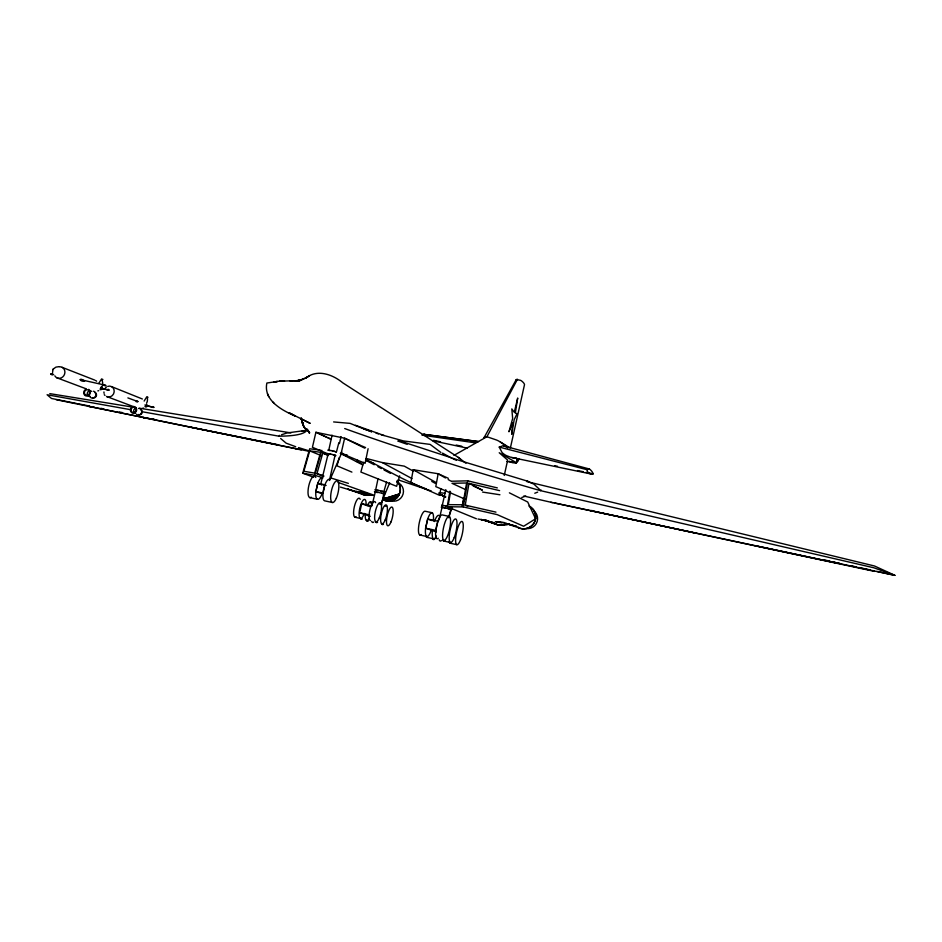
<?xml version="1.0" encoding="UTF-8"?>
<svg xmlns="http://www.w3.org/2000/svg" width="942" height="942" viewBox="0 0 942 942"><rect width="100%" height="100%" fill="white"/><g stroke="black" fill="none" stroke-linecap="round" stroke-linejoin="round"><path stroke-width="1.41" d="M484.141 437.5L516.287 379.508L520.396 380.297A10.868 1.248 12.5 0 1 521.479 380.874A139.369 15.779 13 0 1 524.506 384.666L510.47 447.58M440.797 488.639L439.69 495.398L410.865 482.563L413.208 469.717L438.148 473.744L448.333 478.3M309.73 497.6L317.442 499.272A11.033 3.532 -77.8 0 1 315.864 491.547L317.772 483.281A11.033 3.532 -77.8 0 1 322.411 477.782M419.873 534.997L426.797 536.516A12.187 3.226 -77.8 0 1 425.607 528.168L427.68 519.03A12.187 3.226 -77.8 0 1 432.154 512.742L425.242 511.259A12.175 3.262 -77.8 0 0 418.978 524.341A12.175 3.262 -77.8 0 0 421.262 534.503M476.417 518.771L447.214 506.749L449.911 491.159M450.523 491.854L448.321 504.653L462.863 504.759L466.608 482.987L451.995 483.317L465.101 489.381M462.239 506.007L463.676 497.694M447.214 506.749L463.264 506.914L467.75 480.832L497.317 487.897M467.703 506.254L465.242 505.136L468.986 483.352L499.613 490.641M368.098 448.71L365.119 463.299L357.595 460.202M506.89 461.392L516.298 463.323L516.428 462.71L499.225 452.749L507.679 460.108L504.253 475.439M516.298 463.323L517.358 458.518A4.922 4.781 -59.2 0 1 516.923 459.731M436.358 531.971L425.607 528.168L427.68 519.03L437.877 521.232A12.211 3.167 -77.8 0 1 442.316 514.933L449.275 516.428A12.222 3.12 -77.8 0 1 447.78 535.292A12.222 3.12 -77.8 0 1 442.669 533.278A12.222 3.12 -77.8 0 1 449.275 516.428M439.066 519.96L442.01 507.432M445.813 489.663L442.281 505.348L444.023 505.607M448.91 517.817L450.806 509.398L449.958 509.057M375.646 490.028L378.06 478.618M371.949 505.748L375.281 491.983M383.806 491.924L386.573 482.092M381.428 505.018L383.806 493.808M370.241 516.357L359.644 512.742L361.704 503.723L371.678 505.878M360.751 445.46L344.631 438.207L315.9 432.284L312.426 447.285L328.452 454.091M317.442 499.272A11.033 3.532 -77.8 0 0 322.058 493.714L315.864 491.547L317.772 483.281L324.908 484.812A11.045 3.497 -77.8 0 1 329.512 479.301M321.587 484.635L320.704 484.306L328.169 453.714M328.746 450.358L332.055 435.145M329.429 480.479L335.046 455.316M339.426 443.576L341.039 436.57M146.563 403.282C148.506 400.209 146.528 395.687 147.929 397.241M101.1 387.103C105.163 385.537 100.182 377.507 102.913 379.508M336.506 451.771L338.849 442.646M363.553 462.31L360.88 472.06L396.617 486.296L399.655 475.828M339.285 457.529L337 465.843L351.908 472.107M313.651 477.241L302.735 473.19L309.683 448.781L320.433 450.158M309.671 450.865L303.854 471.271L314.699 473.12L320.61 452.301L309.671 450.865L321.092 455.551M302.735 473.19L314.687 475.274L321.775 450.323M323.718 476.346L316.912 473.72L322.835 452.89L328.275 454.609M52.917 369.582L52.575 372.502M449.063 515.71L452.242 507.561M380.792 504.217L389.67 482.846M329.924 479.867L341.981 452.254M344.713 428.551A1652.727 140.994 10 0 0 540.425 490.629L540.885 489.734M517.476 379.226L486.932 436.735L453.938 455.375M144.15 401.045L146.764 396.829M98.698 383.406L101.559 379.002M53.353 368.934L55.967 367.121L58.887 366.685M52.882 369.641L53.482 368.746M484.141 437.323L486.932 436.735L496.41 439.973A37.362 3.097 12.7 0 1 498.895 441.162L510.069 447.933M142.148 411.736L278.962 436.193L279.562 435.369M152.616 406.862L152.922 406.626A3.144 1.283 -78.1 0 1 153.334 406.779A4.639 1.884 -78 0 1 153.805 407.333A4.639 1.884 -78.2 0 1 153.169 407.45A3.144 1.283 -78.1 0 1 152.757 407.274L144.95 404.93M107.659 389.564L108 389.317A3.321 1.425 -78.1 0 1 108.46 389.493A4.898 2.108 -78.1 0 1 108.989 390.082A4.898 2.108 -78.2 0 1 108.295 390.2A3.321 1.425 -78.2 0 1 107.835 390.012L100.853 387.845M516.287 457.942A328.628 75.289 -80.7 0 1 509.387 456.764L508.409 456.352A235.806 54.695 -80.1 0 1 502.051 452.525L499.236 447.085L503.04 445.743L588.868 468.869M306.02 377.919C317.383 368.828 332.809 374.527 342.77 382.829L458.377 457.423L465.949 463.264M305.161 378.437L309.541 375.74M307.846 376.776L301.087 379.932L303.972 378.931L297.248 380.78L300.31 380.309L295.576 380.992L300.31 380.309M506.584 523.446C499.095 528.156 491.123 521.138 483.658 519.913L495.987 524.247M281.528 434.745L287.122 432.943L305.232 430.494L301.675 431.412M537.694 492.113L534.773 493.231M521.762 497.517L525.766 496.045M383.783 498.919L399.432 493.949L383.688 498.883L398.737 495.327L383.394 498.813L397.889 496.611C401.186 491.995 401.21 485.024 396.865 481.068M302.865 431.118L306.327 430.176M97.85 390.871L98.722 390.671M142.56 408.286L143.514 408.086M757.038 545.877L755.201 545.877M308.623 431.507L309.011 432.378L307.928 430.211L309.459 433.155L308.317 430.989L309.188 432.237L307.033 429.799L309.671 432.719L303.96 427.103L301.334 418.907L310.201 423.37L289.123 412.808L294.905 415.917C281.799 410.241 263.195 400.15 266.869 383.029L279.444 381.157L298.52 380.674L289.842 380.815M835.095 562.68L756.355 545.936M383.312 498.353L394.498 499.649L384.371 498.589L397.889 496.611C394.486 500.85 387.963 502.734 383.264 499.543M275.559 381.71L277.395 381.498L273.616 381.91M500.249 521.821L497.506 522.115L500.332 522.068M296.977 380.686L300.168 380.615L295.329 380.733L298.638 380.556M384.324 498.589L396.888 497.765L383.747 498.436M451.618 481.232L467.75 480.832M284.566 381.098L279.444 381.157M501.521 522.751L496.481 521.95L499.225 521.95M328.57 450.229L329.877 450.37M336.235 452.125L335.14 451.595M383.63 498.542L395.746 498.789L384.336 498.389M592.412 510.611L590.622 510.529L696.797 533.372M152.003 418.754L153.946 418.884M93.894 407.038L88.513 406.32L147.034 418.189M368.593 495.233L364.224 494.974L360.339 492.984A11.728 11.174 -68.1 0 0 370.041 494.927A9.644 9.196 -68.2 0 0 372.455 495.362M333.621 421.934L350.106 423.382L362.329 428.327M320.704 484.306L326.132 485.413M377.118 490.134L374.904 489.781L376.447 490.276M384.466 492.101L385.066 492.148L383.37 491.583M375.634 491.901L374.457 491.712L375.575 492.136M384.03 494.02L384.619 494.067L381.675 493.196M442.858 505.407L441.68 505.23L442.669 505.63M496.481 521.95L504.841 522.704L495.327 521.762M450.229 509.339L451.477 509.551L446.991 508.303M149.272 418.472L143.125 417.53L301.263 449.876M439.054 492.607L444.777 493.29M362.682 492.513L358.36 491.995L367.521 493.702M411.948 478.56L382.393 462.593L366.285 458.46M478.077 441.504L423.735 434.333L478.548 441.598M421.945 435.122L475.498 442.87M329.076 453.856L327.062 453.538L328.11 453.973M334.351 455.433L335.905 455.61L334.339 455.08M482.516 492.065L499.931 494.762M277.56 444.636L188.365 426.785M477.983 519.018L488.156 520.82M49.796 393.626L133.599 407.25M139.381 408.192L290.878 432.896M382.393 462.593L404.271 466.137L413.326 471.153M375.057 491.759L376.753 492.089M441.904 507.243L448.993 508.751M449.452 509.257L450.806 509.492M130.632 409.688L47.1 394.757L51.492 398.466L76.432 403.447M56.084 399.679L310.048 451.501M383.323 498.542L393.144 500.332L384.913 498.765M488.074 520.796L480.997 519.489L493.42 522.633A11.952 11.634 -67.3 0 0 506.325 523.799M50.903 373.962A2.131 0.977 -78.2 0 1 51.398 373.762A7.489 3.438 -78.1 0 1 52.14 374.033A10.586 4.851 -78 0 1 53.058 374.775A10.574 4.84 -78.4 0 1 51.975 374.751A7.489 3.427 -78.3 0 1 51.221 374.469A2.131 0.977 -78.2 0 1 50.903 373.95L53.623 374.457M367.203 493.608L357.265 491.7L370.041 494.927L356.064 491.371L359.302 492.254M331.148 450.617L327.875 450.064L329.453 450.594M328.617 453.714L330.348 454.103M77.786 403.718L89.302 406.002M100.806 408.298L103.679 408.875M119.469 412.019L122.342 412.584M376.776 490.04L378.649 490.441M443.694 505.513L445.613 505.925M376.329 491.971L378.284 492.407M445.236 507.915L441.245 507.173L442.234 507.585M381.098 434.733L403.447 440.927L430.176 444.412M100.252 388.61A22.055 9.573 -78.5 0 0 101.983 388.634L108.989 390.082M523.752 496.022L552.507 502.616M511.659 457.471L591.164 474.014M146.446 406.014A20.877 8.572 -78.4 0 0 147.129 405.931L153.805 407.321M296.012 448.875L298.638 449.416M433.438 440.291L440.538 441.786M456.14 445.06L461.815 446.261M554.638 465.701L557.499 466.302M577.505 470.517L583.228 471.718M586.089 472.319L593.236 473.826A109.154 21.219 -77.9 0 0 591.105 470.494L590.799 470.211A78.068 15.19 -78.1 0 0 588.679 468.833M432.931 440.809L467.338 448.145M550.799 502.263L894.9 575.35L874.494 565.989L526.684 481.527M554.214 502.875L874.635 571.405M315.864 491.547L323 493.09A11.045 3.497 -77.8 0 0 324.554 500.814L332.302 502.486M359.644 512.742L369.617 514.909M824.262 559.925L829.984 561.173M832.846 561.797L835.707 562.421M837.073 562.727L839.817 563.328M850.756 565.718L856.231 566.907M858.963 567.508L870.019 569.922M876.931 571.429L894.9 575.35L873.799 567.767L540.425 490.629M425.607 528.168L435.816 530.381A12.211 3.167 -77.8 0 0 438.301 538.223M354.957 517.24L360.456 518.441M433.544 538.8L426.702 537.305A12.022 3.179 -77.8 0 1 425.749 536.022M443.576 540.991L450.453 542.498M450.041 543.193L456.835 544.688M330.936 450.523L332.656 450.9M330.136 454.009L331.855 454.385M84.344 381.039A26.07 11.563 -77.8 0 1 84.556 381.263A25.999 11.516 -78.6 0 1 82.39 381.11A18.616 8.254 -78.5 0 1 80.894 380.521A4.981 2.214 -78.3 0 1 80.223 379.591L103.973 384.889A2.155 0.93 -78.2 0 1 104.456 384.677A7.548 3.262 -78.1 0 1 105.163 384.948A10.668 4.616 -78.1 0 1 106.034 385.678A10.656 4.604 -78.4 0 1 104.986 385.678A7.548 3.262 -78.3 0 1 104.279 385.384A2.155 0.93 -78.3 0 1 103.985 384.889M378.543 490.405L380.533 490.841M445.507 505.889L447.532 506.337M378.095 492.336L383.535 493.643M463.264 506.914L497.164 514.615L523.634 526.248L535.586 518.795L535.468 514.132L533.596 509.905L530.264 506.761M465.242 505.136L495.963 512.142M447.368 506.313L449.028 506.714M380.38 490.829L382.44 491.3M332.597 450.935L334.328 451.312M331.796 454.421L333.527 454.798M499.236 447.085L587.149 469.728A19.782 3.85 -78.4 0 1 588.679 468.845M504.559 523.234L516.475 526.284L505.854 523.434L519.066 527.909M362.776 464.948L340.427 453.373L347.457 455.186M493.42 522.633L482.28 519.701L494.644 523.528M376.093 492.242L377.424 492.595M382.04 491.229L383.971 491.712M340.392 487.096L358.937 492.56L347.704 489.098L362.835 494.491M333.998 451.277L335.682 451.689M333.197 454.762L334.881 455.174M526.778 480.973L533.902 484.129L539.53 489.381M528.285 481.409L460.815 460.885L398.866 440.609M316.912 473.72L323.754 475.816M330.583 477.912L348.352 483.352M314.687 475.274L323.012 477.818M338.272 482.481L374.151 495.257M426.467 489.016C405.296 481.244 385.749 469.505 365.614 459.201M295.717 446.708L286.144 443.164L280.645 438.513M298.52 447.58L309.706 451.065M376.058 433.12L378.496 433.909M450.935 507.196L451.807 507.479M398.125 479.843L431.212 490.947M370.595 431.306L371.678 431.683L368.145 430.459M397.736 441.021L407.18 444.306M384.089 435.51L355.487 425.301M361.704 503.723L369.629 506.549M362.905 428.551L366.991 430.035M363.553 428.787L371.454 431.672M317.772 483.281L321.481 484.635M127.876 397.901L137.862 401.575A2.014 1.566 -71.7 0 1 137.096 401.787A7.053 5.499 -71.6 0 1 136.143 401.657M427.68 519.03L431.695 520.526M485.118 520.149L497.411 524.776M56.814 377.777L86.169 388.822M133.788 406.732L106.528 396.476A5.546 5.063 -66.9 0 0 114.17 391.872A5.546 5.063 -66.9 0 0 107.706 386.397M62.184 367.356L94.93 380.168M111.603 386.632L142.372 398.996M323.247 453.373L328.511 455.516M357.583 460.191L341.157 453.29L344.631 438.207L364.742 448.157M370.265 462.016L373.974 463.558M365.661 460.096L368.369 461.215M356.335 461.262L361.563 463.488M322.835 452.89L328.216 455.186M361.963 445.99L365.602 447.58M315.9 432.284L326.803 437.159M345.714 455.716L340.427 453.373M318.938 433.626L331.29 439.478M328.063 437.736L330.713 438.925M439.043 493.879L445.566 496.834M473.19 485.978L482.386 490.158L468.986 483.352M452.843 458.695L456.411 460.32M464.865 499.036L435.805 486.637L438.148 473.744L445.495 477.983M440.267 494.315L445.554 496.811M416.317 471.2L413.208 469.717L436.064 482.492M439.761 494.35L444.954 496.846M451.677 458.106L442.54 453.137M509.387 492.843L527.72 502.027L535.586 518.795C534.302 526.766 524.67 531.512 517.711 527.19A11.999 11.704 -66.8 0 0 534.338 522.504A11.999 11.704 -66.8 0 0 528.909 506.042M290.548 413.668L291.996 414.398M440.114 494.161L445.166 496.74M439.196 493.773L445.613 497.082M365.543 460.179L374.209 464.747M377.907 466.714L381.392 468.563M383.983 469.94L390.471 473.367M431.754 481.397L435.463 483.458M448.157 479.525L450.912 481.115M95.801 380.639L96.626 381.169M430.565 444.718L440.915 452.49M442.822 453.997L444.671 455.363M458.377 457.423L460.45 459.037M104.998 395.416L104.244 394.663M304.761 427.915L307.928 430.624M274.275 403.529L272.709 401.845M308.069 430.353L309.011 432.378M267.457 393.732L268.694 396.641M301.322 418.754L303.96 427.103L301.157 418.272M301.181 418.554L303.3 425.855L301.204 418.389M301.193 418.071L303.03 425.089L301.475 419.155M516.499 379.92A10.892 1.248 12.5 0 1 516.298 379.508M500.379 442.069A484.847 37.421 13.7 0 1 507.032 447.003M146.563 404.577A1.26 1.154 -67.1 0 1 146.822 406.52A1.26 1.154 -67.1 0 1 144.974 406.402M146.41 405.237A20.924 8.596 -77.8 0 1 147.117 405.943M104.115 393.356A5.546 5.063 -66.9 0 1 103.938 391.954M105.41 387.986A5.546 5.063 -66.9 0 1 106.47 387.032M138.604 408.439A3.356 3.073 -67.5 0 1 141.536 412.796A3.356 3.073 -67.5 0 1 136.449 414.245M141.006 409.923A2.555 2.355 -67.5 0 1 141.053 414.292L140.476 414.586A2.555 2.355 -67.5 0 1 138.662 414.468M135.483 413.42A2.696 2.473 -67.5 0 1 136.084 408.145M137.862 401.586A2.014 1.566 -71.8 0 0 137.249 401.115A7.065 5.499 -72 0 0 136.955 401.033M101.406 387.209A1.331 1.213 -66.9 0 1 101.866 388.964A1.331 1.213 -66.9 0 1 100.182 389.564M101.183 387.868A22.102 9.597 -77.9 0 1 101.983 388.634M59.476 366.803A5.864 5.311 -66.8 0 1 64.821 371.136A5.864 5.311 -66.8 0 1 61.36 377.836A5.864 5.311 -66.8 0 1 54.824 375.823M88.654 389.364A3.568 3.25 -67.3 0 1 89.36 394.839A3.568 3.25 -67.3 0 1 84.179 394.521A3.568 3.25 -67.3 0 1 86.146 389.211M93.517 391.213A3.544 3.226 -67.3 0 1 95.542 396.17A3.544 3.226 -67.3 0 1 90.385 397.288M89.867 396.617A3.544 3.226 -67.3 0 1 89.525 395.793M94.659 392.531A2.708 2.461 -67.3 0 1 95.295 397.359L94.695 397.677A2.708 2.461 -67.3 0 1 92.787 397.548M91.174 391.06A2.85 2.602 -67.3 0 1 91.715 391.472M89.879 396.405A2.85 2.602 -67.3 0 1 88.56 396.135M88.006 395.722A2.85 2.602 -67.3 0 1 89.843 390.789M83.167 380.121A26.07 11.563 -77.8 0 0 82.696 379.862A18.652 8.278 -77.9 0 0 81.189 379.296A4.981 2.214 -78.2 0 0 80.223 379.591M307.422 429.116A1115.811 66.152 14.7 0 1 278.962 436.193M370.394 520.608A9.785 2.861 -77.7 0 1 370.312 508.28A9.785 2.861 -77.7 0 1 375.623 502.651M383.465 524.199A9.585 2.744 -77.7 0 1 381.463 523.528M385.408 506.243A9.585 2.744 -77.7 0 1 386.561 505.901M379.532 504.088A9.679 2.802 -77.7 0 1 381.569 504.83M377.601 522.233A9.679 2.802 -77.7 0 1 375.552 521.55M364.342 513.425A9.773 2.908 -77.7 0 1 359.243 516.169A9.773 2.908 -77.7 0 1 362.364 501.25A9.773 2.908 -77.7 0 1 366.097 505.018M356.194 516.864A9.761 2.932 -77.7 0 1 354.333 506.761A9.761 2.932 -77.7 0 1 360.209 499.331M373.727 522.068A9.573 2.791 -77.7 0 1 371.69 521.397M370.23 502.981A9.561 2.814 -77.7 0 1 372.267 503.723M368.346 520.902A9.561 2.814 -77.7 0 1 366.285 520.22M367.439 505.501A9.667 2.85 -77.7 0 1 372.137 505.065M369.111 518.347A9.667 2.85 -77.7 0 1 365.378 513.79M362.329 518.901A9.655 2.873 -77.7 0 1 360.233 518.206M311.213 497.223A11.021 3.568 -77.8 0 1 308.811 485.66A11.021 3.568 -77.8 0 1 315.794 477.441M432.154 512.742A12.187 3.226 -77.8 0 1 433.308 521.126M431.271 530.169A12.187 3.226 -77.8 0 1 426.785 536.516M441.433 540.531A11.881 3.062 -77.8 0 1 439.207 539.766M434.686 539.048A11.869 3.097 -77.8 0 1 432.437 538.282M434.45 521.55A12.034 3.144 -77.8 0 1 439.773 516.663M436.429 536.092A12.034 3.144 -77.8 0 1 432.413 530.57M451.336 542.686A11.893 3.003 -77.8 0 1 449.146 541.933M444.907 540.484A12.046 3.085 -77.8 0 1 442.658 539.719M397.253 481.209A11.763 11.245 -68.1 0 1 383.17 499.719M396.759 482.28A9.679 9.255 -68.2 0 1 403.105 494.008A9.679 9.255 -68.2 0 1 391.531 500.897M534.114 511.129A9.867 9.632 -66.9 0 1 526.295 528.509M509.516 523.787A9.832 9.573 -67.4 0 1 503.405 524.871M422.475 434.721A19.311 5.334 -78.3 0 1 423.971 434.368M423.971 434.356A76.184 21.018 -77.9 0 1 425.289 434.78M426.279 435.345A76.184 21.018 -77.9 0 1 426.761 435.699M587.137 469.74A19.758 3.839 -78.6 0 0 587.938 472.189A77.55 15.001 -78.9 0 0 590.045 473.661L590.375 473.802A108.13 20.854 -79.1 0 0 593.236 473.826M503.534 445.849A240.681 56.779 -76.9 0 1 506.313 446.967M507.385 447.58A240.681 56.779 -76.9 0 1 507.903 447.933M514.085 462.192A4.922 4.781 -59.2 0 1 509.387 461.227M518.748 458.577A4.015 3.898 -59.2 0 1 515.981 462.604M512.99 462.392A4.015 3.898 -59.2 0 1 512.154 461.815M512.625 423.17L511.765 434.286L514.144 419.826L517.099 413.597L515.298 413.149L517.711 398.019L514.285 412.278L511.8 408.91L512.66 418.495L508.963 431.777L512.625 423.17M323.707 488.851L323 493.09L324.908 484.812L323.707 488.851M436.617 525.718L435.816 530.381L437.877 521.232L436.617 525.718M135.153 412.62A3.379 3.097 -67.4 0 0 135.106 406.862A3.379 3.097 -67.4 0 0 130.42 410.1A3.379 3.097 -67.4 0 0 135.153 412.62M134.836 412.078A2.708 2.485 -67.4 0 0 134.8 407.45A2.708 2.485 -67.4 0 0 131.044 410.053A2.708 2.485 -67.4 0 0 134.836 412.078M88.348 394.875A2.861 2.602 -67.3 0 0 88.324 390A2.861 2.602 -67.3 0 0 84.38 392.743A2.861 2.602 -67.3 0 0 88.348 394.875M379.308 517.888A9.785 2.838 -77.7 0 0 380.274 502.734A9.785 2.838 -77.7 0 0 374.657 516.169A9.785 2.838 -77.7 0 0 379.308 517.888M391.001 521.903A9.585 2.72 -77.8 0 0 391.978 507.067A9.585 2.72 -77.8 0 0 386.538 520.255A9.585 2.72 -77.8 0 0 391.001 521.903M385.219 519.913A9.691 2.779 -77.8 0 0 386.185 504.924A9.691 2.779 -77.8 0 0 380.662 518.23A9.691 2.779 -77.8 0 0 385.219 519.913M336.341 498.165A11.057 3.45 -77.8 0 0 337.26 480.95A11.057 3.45 -77.8 0 0 330.689 496.022A11.057 3.45 -77.8 0 0 336.341 498.165M460.532 539.825A11.905 2.967 -77.8 0 0 462.051 521.456A11.905 2.967 -77.8 0 0 455.692 537.917A11.905 2.967 -77.8 0 0 460.532 539.825M454.232 537.588A12.058 3.05 -77.8 0 0 455.74 518.971A12.058 3.05 -77.8 0 0 449.263 535.633A12.058 3.05 -77.8 0 0 454.232 537.588"/></g></svg>
